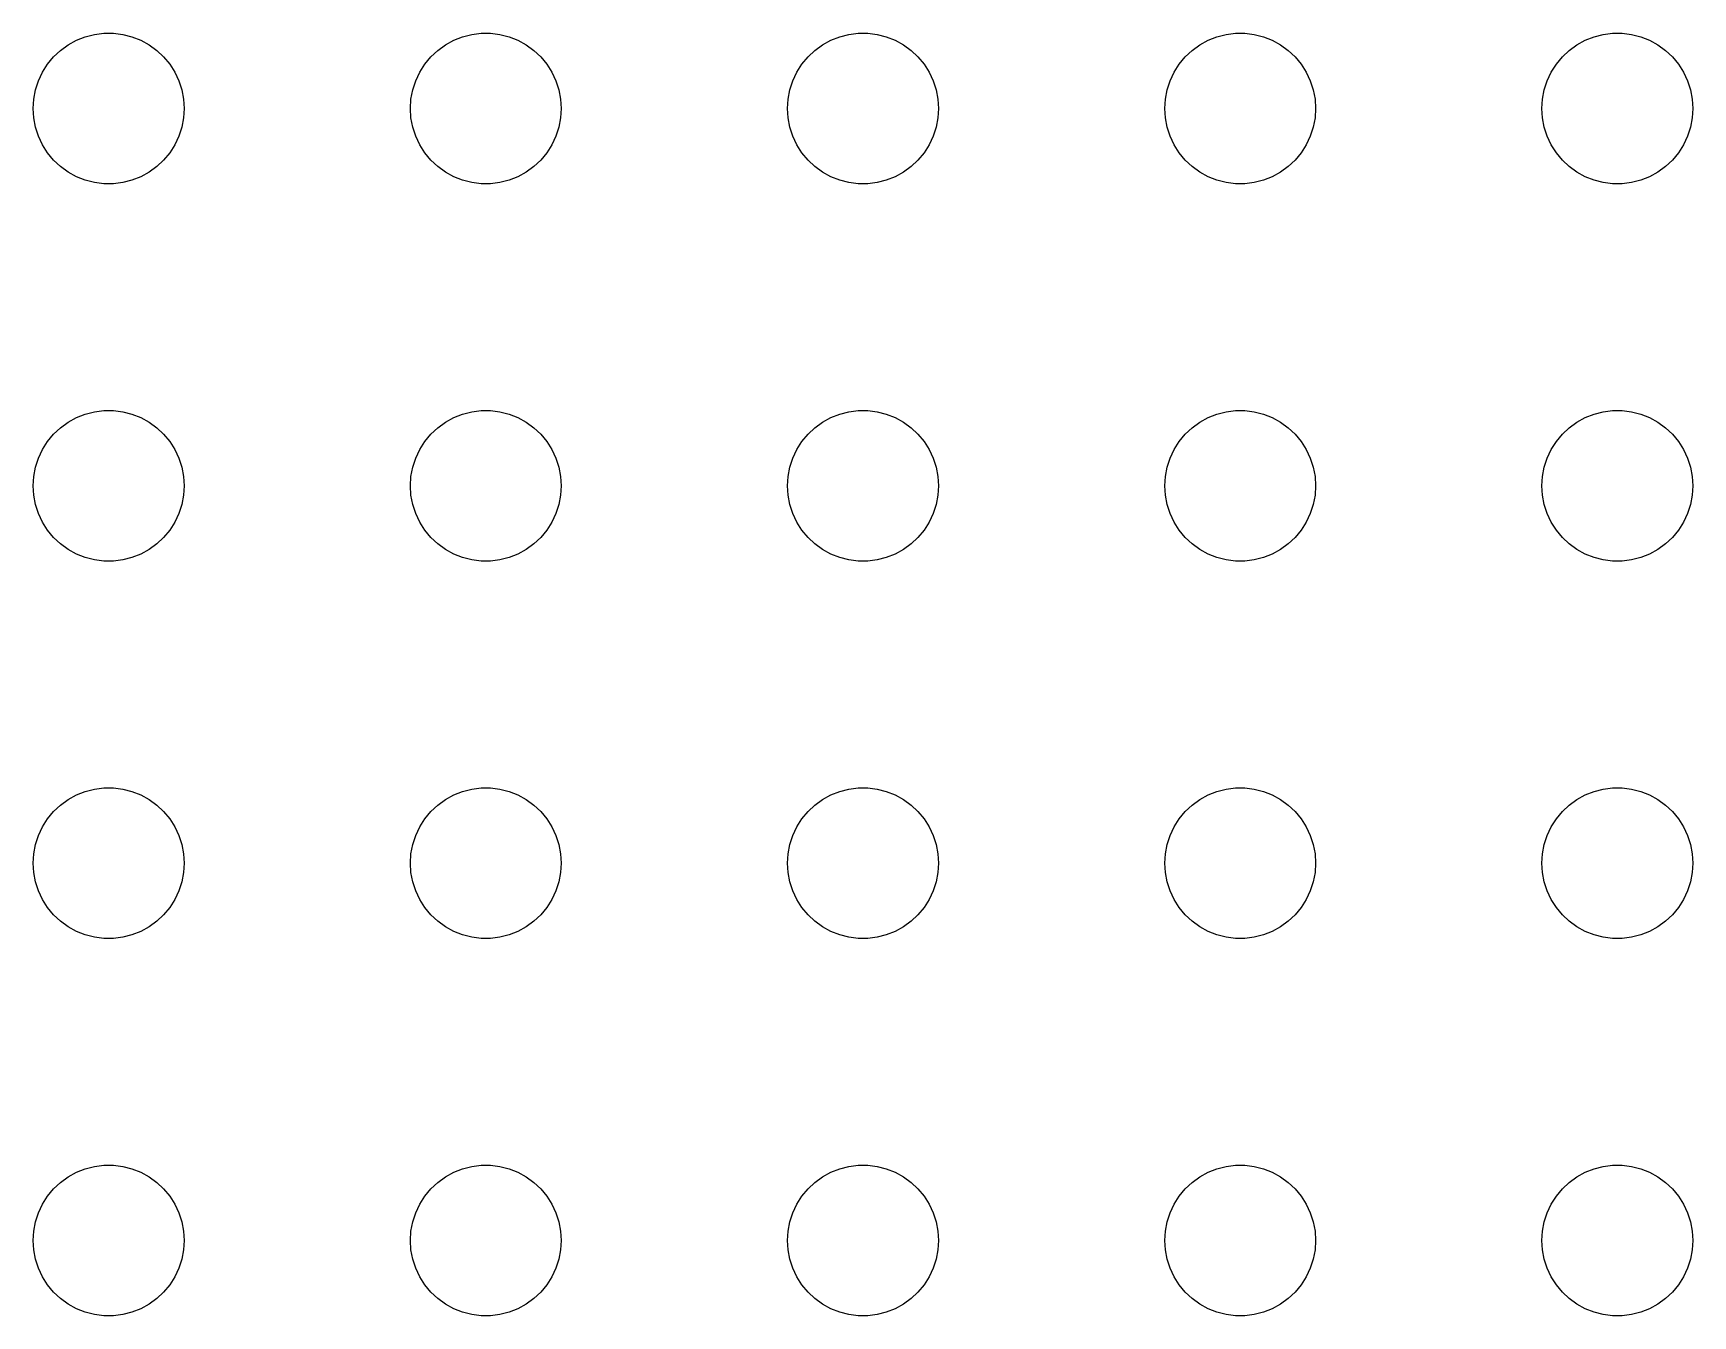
# Model space of a CAD drawing. Header units: metres. Extents: x -142 to 142, y -112 to 112.
# Drawn here: x -106.5 to -73.5, y -84 to -58.5 of the extents above; entities that cross this region are included whole.
import ezdxf

# ---------------------------------------------------------------- set-up
doc = ezdxf.new("R2010")
doc.units = ezdxf.units.M

msp = doc.modelspace()

# ---------------------------------------------------------------- linework, layer by layer
for p, q in [((-105.956, -58.8442), (-105.804, -58.7335)), ((-105.804, -58.7335), (-105.639, -58.6428)), ((-105.639, -58.6428), (-105.464, -58.5734)), ((-105.464, -58.5734), (-105.281, -58.5266)), ((-105.281, -58.5266), (-105.094, -58.503)), ((-105.094, -58.503), (-104.906, -58.503)), ((-104.906, -58.503), (-104.719, -58.5266)), ((-104.719, -58.5266), (-104.536, -58.5734)), ((-104.536, -58.5734), (-104.361, -58.6428)), ((-104.361, -58.6428), (-104.196, -58.7335)), ((-104.196, -58.7335), (-104.044, -58.8442)), ((-98.4561, -58.8442), (-98.3037, -58.7335)), ((-98.3037, -58.7335), (-98.1387, -58.6428)), ((-98.1387, -58.6428), (-97.9635, -58.5734)), ((-97.9635, -58.5734), (-97.7811, -58.5266)), ((-97.7811, -58.5266), (-97.5942, -58.503)), ((-97.5942, -58.503), (-97.4058, -58.503)), ((-97.4058, -58.503), (-97.2189, -58.5266)), ((-97.2189, -58.5266), (-97.0365, -58.5734)), ((-97.0365, -58.5734), (-96.8613, -58.6428)), ((-96.8613, -58.6428), (-96.6963, -58.7335)), ((-96.6963, -58.7335), (-96.5439, -58.8442)), ((-90.9561, -58.8442), (-90.8037, -58.7335)), ((-90.8037, -58.7335), (-90.6387, -58.6428)), ((-90.6387, -58.6428), (-90.4635, -58.5734)), ((-90.4635, -58.5734), (-90.2811, -58.5266)), ((-90.2811, -58.5266), (-90.0942, -58.503)), ((-90.0942, -58.503), (-89.9058, -58.503)), ((-89.9058, -58.503), (-89.7189, -58.5266)), ((-89.7189, -58.5266), (-89.5365, -58.5734)), ((-89.5365, -58.5734), (-89.3613, -58.6428)), ((-89.3613, -58.6428), (-89.1963, -58.7335)), ((-89.1963, -58.7335), (-89.0439, -58.8442)), ((-83.4561, -58.8442), (-83.3037, -58.7335)), ((-83.3037, -58.7335), (-83.1387, -58.6428)), ((-83.1387, -58.6428), (-82.9635, -58.5734)), ((-82.9635, -58.5734), (-82.7811, -58.5266)), ((-82.7811, -58.5266), (-82.5942, -58.503)), ((-82.5942, -58.503), (-82.4058, -58.503)), ((-82.4058, -58.503), (-82.2189, -58.5266)), ((-82.2189, -58.5266), (-82.0365, -58.5734)), ((-82.0365, -58.5734), (-81.8613, -58.6428)), ((-81.8613, -58.6428), (-81.6963, -58.7335)), ((-81.6963, -58.7335), (-81.5439, -58.8442)), ((-75.9561, -58.8442), (-75.8037, -58.7335)), ((-75.8037, -58.7335), (-75.6387, -58.6428)), ((-75.6387, -58.6428), (-75.4635, -58.5734)), ((-75.4635, -58.5734), (-75.2811, -58.5266)), ((-75.2811, -58.5266), (-75.0942, -58.503)), ((-75.0942, -58.503), (-74.9058, -58.503)), ((-74.9058, -58.503), (-74.7189, -58.5266)), ((-74.7189, -58.5266), (-74.5365, -58.5734)), ((-74.5365, -58.5734), (-74.3613, -58.6428)), ((-74.3613, -58.6428), (-74.1963, -58.7335)), ((-74.1963, -58.7335), (-74.0439, -58.8442)), ((-106.214, -59.1183), (-106.093, -58.9732)), ((-106.093, -58.9732), (-105.956, -58.8442)), ((-104.044, -58.8442), (-103.907, -58.9732)), ((-103.907, -58.9732), (-103.786, -59.1183)), ((-98.7135, -59.1183), (-98.5934, -58.9732)), ((-98.5934, -58.9732), (-98.4561, -58.8442)), ((-96.5439, -58.8442), (-96.4065, -58.9732)), ((-96.4065, -58.9732), (-96.2865, -59.1183)), ((-91.2135, -59.1183), (-91.0934, -58.9732)), ((-91.0934, -58.9732), (-90.9561, -58.8442)), ((-89.0439, -58.8442), (-88.9065, -58.9732)), ((-88.9065, -58.9732), (-88.7865, -59.1183)), ((-83.7135, -59.1183), (-83.5934, -58.9732)), ((-83.5934, -58.9732), (-83.4561, -58.8442)), ((-81.5439, -58.8442), (-81.4065, -58.9732)), ((-81.4065, -58.9732), (-81.2865, -59.1183)), ((-76.2135, -59.1183), (-76.0934, -58.9732)), ((-76.0934, -58.9732), (-75.9561, -58.8442)), ((-74.0439, -58.8442), (-73.9065, -58.9732)), ((-73.9065, -58.9732), (-73.7865, -59.1183)), ((-106.395, -59.4478), (-106.314, -59.2774)), ((-106.314, -59.2774), (-106.214, -59.1183)), ((-103.786, -59.1183), (-103.686, -59.2774)), ((-103.686, -59.2774), (-103.605, -59.4478)), ((-98.8947, -59.4478), (-98.8145, -59.2774)), ((-98.8145, -59.2774), (-98.7135, -59.1183)), ((-96.2865, -59.1183), (-96.1855, -59.2774)), ((-96.1855, -59.2774), (-96.1053, -59.4478)), ((-91.3947, -59.4478), (-91.3145, -59.2774)), ((-91.3145, -59.2774), (-91.2135, -59.1183)), ((-88.7865, -59.1183), (-88.6855, -59.2774)), ((-88.6855, -59.2774), (-88.6053, -59.4478)), ((-83.8947, -59.4478), (-83.8145, -59.2774)), ((-83.8145, -59.2774), (-83.7135, -59.1183)), ((-81.2865, -59.1183), (-81.1855, -59.2774)), ((-81.1855, -59.2774), (-81.1053, -59.4478)), ((-76.3947, -59.4478), (-76.3145, -59.2774)), ((-76.3145, -59.2774), (-76.2135, -59.1183)), ((-73.7865, -59.1183), (-73.6855, -59.2774)), ((-73.6855, -59.2774), (-73.6053, -59.4478)), ((-106.488, -59.812), (-106.453, -59.627)), ((-106.453, -59.627), (-106.395, -59.4478)), ((-103.605, -59.4478), (-103.547, -59.627)), ((-103.547, -59.627), (-103.512, -59.812)), ((-98.9882, -59.812), (-98.9529, -59.627)), ((-98.9529, -59.627), (-98.8947, -59.4478)), ((-96.1053, -59.4478), (-96.0471, -59.627)), ((-96.0471, -59.627), (-96.0118, -59.812)), ((-91.4882, -59.812), (-91.4529, -59.627)), ((-91.4529, -59.627), (-91.3947, -59.4478)), ((-88.6053, -59.4478), (-88.5471, -59.627)), ((-88.5471, -59.627), (-88.5118, -59.812)), ((-83.9882, -59.812), (-83.9529, -59.627)), ((-83.9529, -59.627), (-83.8947, -59.4478)), ((-81.1053, -59.4478), (-81.0471, -59.627)), ((-81.0471, -59.627), (-81.0118, -59.812)), ((-76.4882, -59.812), (-76.4529, -59.627)), ((-76.4529, -59.627), (-76.3947, -59.4478)), ((-73.6053, -59.4478), (-73.5471, -59.627)), ((-73.5471, -59.627), (-73.5118, -59.812)), ((-106.5, -60), (-106.488, -59.812)), ((-106.488, -60.188), (-106.5, -60)), ((-103.512, -59.812), (-103.5, -60)), ((-103.5, -60), (-103.512, -60.188)), ((-99, -60), (-98.9882, -59.812)), ((-98.9882, -60.188), (-99, -60)), ((-96.0118, -59.812), (-96, -60)), ((-96, -60), (-96.0118, -60.188)), ((-91.5, -60), (-91.4882, -59.812)), ((-91.4882, -60.188), (-91.5, -60)), ((-88.5118, -59.812), (-88.5, -60)), ((-88.5, -60), (-88.5118, -60.188)), ((-84, -60), (-83.9882, -59.812)), ((-83.9882, -60.188), (-84, -60)), ((-81.0118, -59.812), (-81, -60)), ((-81, -60), (-81.0118, -60.188)), ((-76.5, -60), (-76.4882, -59.812)), ((-76.4882, -60.188), (-76.5, -60)), ((-73.5118, -59.812), (-73.5, -60)), ((-73.5, -60), (-73.5118, -60.188)), ((-106.453, -60.373), (-106.488, -60.188)), ((-106.395, -60.5522), (-106.453, -60.373)), ((-103.547, -60.373), (-103.605, -60.5522)), ((-103.512, -60.188), (-103.547, -60.373)), ((-98.9529, -60.373), (-98.9882, -60.188)), ((-98.8947, -60.5522), (-98.9529, -60.373)), ((-96.0471, -60.373), (-96.1053, -60.5522)), ((-96.0118, -60.188), (-96.0471, -60.373)), ((-91.4529, -60.373), (-91.4882, -60.188)), ((-91.3947, -60.5522), (-91.4529, -60.373)), ((-88.5471, -60.373), (-88.6053, -60.5522)), ((-88.5118, -60.188), (-88.5471, -60.373)), ((-83.9529, -60.373), (-83.9882, -60.188)), ((-83.8947, -60.5522), (-83.9529, -60.373)), ((-81.0471, -60.373), (-81.1053, -60.5522)), ((-81.0118, -60.188), (-81.0471, -60.373)), ((-76.4529, -60.373), (-76.4882, -60.188)), ((-76.3947, -60.5522), (-76.4529, -60.373)), ((-73.5471, -60.373), (-73.6053, -60.5522)), ((-73.5118, -60.188), (-73.5471, -60.373)), ((-106.314, -60.7226), (-106.395, -60.5522)), ((-103.605, -60.5522), (-103.686, -60.7226)), ((-98.8145, -60.7226), (-98.8947, -60.5522)), ((-96.1053, -60.5522), (-96.1855, -60.7226)), ((-91.3145, -60.7226), (-91.3947, -60.5522)), ((-88.6053, -60.5522), (-88.6855, -60.7226)), ((-83.8145, -60.7226), (-83.8947, -60.5522)), ((-81.1053, -60.5522), (-81.1855, -60.7226)), ((-76.3145, -60.7226), (-76.3947, -60.5522)), ((-73.6053, -60.5522), (-73.6855, -60.7226)), ((-106.214, -60.8817), (-106.314, -60.7226)), ((-106.093, -61.0268), (-106.214, -60.8817)), ((-105.956, -61.1558), (-106.093, -61.0268)), ((-103.907, -61.0268), (-104.044, -61.1558)), ((-103.786, -60.8817), (-103.907, -61.0268)), ((-103.686, -60.7226), (-103.786, -60.8817)), ((-98.7135, -60.8817), (-98.8145, -60.7226)), ((-98.5934, -61.0268), (-98.7135, -60.8817)), ((-98.4561, -61.1558), (-98.5934, -61.0268)), ((-96.4065, -61.0268), (-96.5439, -61.1558)), ((-96.2865, -60.8817), (-96.4065, -61.0268)), ((-96.1855, -60.7226), (-96.2865, -60.8817)), ((-91.2135, -60.8817), (-91.3145, -60.7226)), ((-91.0934, -61.0268), (-91.2135, -60.8817)), ((-90.9561, -61.1558), (-91.0934, -61.0268)), ((-88.9065, -61.0268), (-89.0439, -61.1558)), ((-88.7865, -60.8817), (-88.9065, -61.0268)), ((-88.6855, -60.7226), (-88.7865, -60.8817)), ((-83.7135, -60.8817), (-83.8145, -60.7226)), ((-83.5934, -61.0268), (-83.7135, -60.8817)), ((-83.4561, -61.1558), (-83.5934, -61.0268)), ((-81.4065, -61.0268), (-81.5439, -61.1558)), ((-81.2865, -60.8817), (-81.4065, -61.0268)), ((-81.1855, -60.7226), (-81.2865, -60.8817)), ((-76.2135, -60.8817), (-76.3145, -60.7226)), ((-76.0934, -61.0268), (-76.2135, -60.8817)), ((-75.9561, -61.1558), (-76.0934, -61.0268)), ((-73.9065, -61.0268), (-74.0439, -61.1558)), ((-73.7865, -60.8817), (-73.9065, -61.0268)), ((-73.6855, -60.7226), (-73.7865, -60.8817)), ((-105.804, -61.2665), (-105.956, -61.1558)), ((-105.639, -61.3572), (-105.804, -61.2665)), ((-105.464, -61.4266), (-105.639, -61.3572)), ((-104.361, -61.3572), (-104.536, -61.4266)), ((-104.196, -61.2665), (-104.361, -61.3572)), ((-104.044, -61.1558), (-104.196, -61.2665)), ((-98.3037, -61.2665), (-98.4561, -61.1558)), ((-98.1387, -61.3572), (-98.3037, -61.2665)), ((-97.9635, -61.4266), (-98.1387, -61.3572)), ((-96.8613, -61.3572), (-97.0365, -61.4266)), ((-96.6963, -61.2665), (-96.8613, -61.3572)), ((-96.5439, -61.1558), (-96.6963, -61.2665)), ((-90.8037, -61.2665), (-90.9561, -61.1558)), ((-90.6387, -61.3572), (-90.8037, -61.2665)), ((-90.4635, -61.4266), (-90.6387, -61.3572)), ((-89.3613, -61.3572), (-89.5365, -61.4266)), ((-89.1963, -61.2665), (-89.3613, -61.3572)), ((-89.0439, -61.1558), (-89.1963, -61.2665)), ((-83.3037, -61.2665), (-83.4561, -61.1558)), ((-83.1387, -61.3572), (-83.3037, -61.2665)), ((-82.9635, -61.4266), (-83.1387, -61.3572)), ((-81.8613, -61.3572), (-82.0365, -61.4266)), ((-81.6963, -61.2665), (-81.8613, -61.3572)), ((-81.5439, -61.1558), (-81.6963, -61.2665)), ((-75.8037, -61.2665), (-75.9561, -61.1558)), ((-75.6387, -61.3572), (-75.8037, -61.2665)), ((-75.4635, -61.4266), (-75.6387, -61.3572)), ((-74.3613, -61.3572), (-74.5365, -61.4266)), ((-74.1963, -61.2665), (-74.3613, -61.3572)), ((-74.0439, -61.1558), (-74.1963, -61.2665)), ((-105.281, -61.4734), (-105.464, -61.4266)), ((-105.094, -61.497), (-105.281, -61.4734)), ((-104.906, -61.497), (-105.094, -61.497)), ((-104.719, -61.4734), (-104.906, -61.497)), ((-104.536, -61.4266), (-104.719, -61.4734)), ((-97.7811, -61.4734), (-97.9635, -61.4266)), ((-97.5942, -61.497), (-97.7811, -61.4734)), ((-97.4058, -61.497), (-97.5942, -61.497)), ((-97.2189, -61.4734), (-97.4058, -61.497)), ((-97.0365, -61.4266), (-97.2189, -61.4734)), ((-90.2811, -61.4734), (-90.4635, -61.4266)), ((-90.0942, -61.497), (-90.2811, -61.4734)), ((-89.9058, -61.497), (-90.0942, -61.497)), ((-89.7189, -61.4734), (-89.9058, -61.497)), ((-89.5365, -61.4266), (-89.7189, -61.4734)), ((-82.7811, -61.4734), (-82.9635, -61.4266)), ((-82.5942, -61.497), (-82.7811, -61.4734)), ((-82.4058, -61.497), (-82.5942, -61.497)), ((-82.2189, -61.4734), (-82.4058, -61.497)), ((-82.0365, -61.4266), (-82.2189, -61.4734)), ((-75.2811, -61.4734), (-75.4635, -61.4266)), ((-75.0942, -61.497), (-75.2811, -61.4734)), ((-74.9058, -61.497), (-75.0942, -61.497)), ((-74.7189, -61.4734), (-74.9058, -61.497)), ((-74.5365, -61.4266), (-74.7189, -61.4734)), ((-105.956, -66.3442), (-105.804, -66.2335)), ((-105.804, -66.2335), (-105.639, -66.1428)), ((-105.639, -66.1428), (-105.464, -66.0734)), ((-105.464, -66.0734), (-105.281, -66.0266)), ((-105.281, -66.0266), (-105.094, -66.003)), ((-105.094, -66.003), (-104.906, -66.003)), ((-104.906, -66.003), (-104.719, -66.0266)), ((-104.719, -66.0266), (-104.536, -66.0734)), ((-104.536, -66.0734), (-104.361, -66.1428)), ((-104.361, -66.1428), (-104.196, -66.2335)), ((-104.196, -66.2335), (-104.044, -66.3442)), ((-98.4561, -66.3442), (-98.3037, -66.2335)), ((-98.3037, -66.2335), (-98.1387, -66.1428)), ((-98.1387, -66.1428), (-97.9635, -66.0734)), ((-97.9635, -66.0734), (-97.7811, -66.0266)), ((-97.7811, -66.0266), (-97.5942, -66.003)), ((-97.5942, -66.003), (-97.4058, -66.003)), ((-97.4058, -66.003), (-97.2189, -66.0266)), ((-97.2189, -66.0266), (-97.0365, -66.0734)), ((-97.0365, -66.0734), (-96.8613, -66.1428)), ((-96.8613, -66.1428), (-96.6963, -66.2335)), ((-96.6963, -66.2335), (-96.5439, -66.3442)), ((-90.9561, -66.3442), (-90.8037, -66.2335)), ((-90.8037, -66.2335), (-90.6387, -66.1428)), ((-90.6387, -66.1428), (-90.4635, -66.0734)), ((-90.4635, -66.0734), (-90.2811, -66.0266)), ((-90.2811, -66.0266), (-90.0942, -66.003)), ((-90.0942, -66.003), (-89.9058, -66.003)), ((-89.9058, -66.003), (-89.7189, -66.0266)), ((-89.7189, -66.0266), (-89.5365, -66.0734)), ((-89.5365, -66.0734), (-89.3613, -66.1428)), ((-89.3613, -66.1428), (-89.1963, -66.2335)), ((-89.1963, -66.2335), (-89.0439, -66.3442)), ((-83.4561, -66.3442), (-83.3037, -66.2335)), ((-83.3037, -66.2335), (-83.1387, -66.1428)), ((-83.1387, -66.1428), (-82.9635, -66.0734)), ((-82.9635, -66.0734), (-82.7811, -66.0266)), ((-82.7811, -66.0266), (-82.5942, -66.003)), ((-82.5942, -66.003), (-82.4058, -66.003)), ((-82.4058, -66.003), (-82.2189, -66.0266)), ((-82.2189, -66.0266), (-82.0365, -66.0734)), ((-82.0365, -66.0734), (-81.8613, -66.1428)), ((-81.8613, -66.1428), (-81.6963, -66.2335)), ((-81.6963, -66.2335), (-81.5439, -66.3442)), ((-75.9561, -66.3442), (-75.8037, -66.2335)), ((-75.8037, -66.2335), (-75.6387, -66.1428)), ((-75.6387, -66.1428), (-75.4635, -66.0734)), ((-75.4635, -66.0734), (-75.2811, -66.0266)), ((-75.2811, -66.0266), (-75.0942, -66.003)), ((-75.0942, -66.003), (-74.9058, -66.003)), ((-74.9058, -66.003), (-74.7189, -66.0266)), ((-74.7189, -66.0266), (-74.5365, -66.0734)), ((-74.5365, -66.0734), (-74.3613, -66.1428)), ((-74.3613, -66.1428), (-74.1963, -66.2335)), ((-74.1963, -66.2335), (-74.0439, -66.3442)), ((-106.314, -66.7774), (-106.214, -66.6183)), ((-106.214, -66.6183), (-106.093, -66.4732)), ((-106.093, -66.4732), (-105.956, -66.3442)), ((-104.044, -66.3442), (-103.907, -66.4732)), ((-103.907, -66.4732), (-103.786, -66.6183)), ((-103.786, -66.6183), (-103.686, -66.7774)), ((-98.8145, -66.7774), (-98.7135, -66.6183)), ((-98.7135, -66.6183), (-98.5934, -66.4732)), ((-98.5934, -66.4732), (-98.4561, -66.3442)), ((-96.5439, -66.3442), (-96.4065, -66.4732)), ((-96.4065, -66.4732), (-96.2865, -66.6183)), ((-96.2865, -66.6183), (-96.1855, -66.7774)), ((-91.3145, -66.7774), (-91.2135, -66.6183)), ((-91.2135, -66.6183), (-91.0934, -66.4732)), ((-91.0934, -66.4732), (-90.9561, -66.3442)), ((-89.0439, -66.3442), (-88.9065, -66.4732)), ((-88.9065, -66.4732), (-88.7865, -66.6183)), ((-88.7865, -66.6183), (-88.6855, -66.7774)), ((-83.8145, -66.7774), (-83.7135, -66.6183)), ((-83.7135, -66.6183), (-83.5934, -66.4732)), ((-83.5934, -66.4732), (-83.4561, -66.3442)), ((-81.5439, -66.3442), (-81.4065, -66.4732)), ((-81.4065, -66.4732), (-81.2865, -66.6183)), ((-81.2865, -66.6183), (-81.1855, -66.7774)), ((-76.3145, -66.7774), (-76.2135, -66.6183)), ((-76.2135, -66.6183), (-76.0934, -66.4732)), ((-76.0934, -66.4732), (-75.9561, -66.3442)), ((-74.0439, -66.3442), (-73.9065, -66.4732)), ((-73.9065, -66.4732), (-73.7865, -66.6183)), ((-73.7865, -66.6183), (-73.6855, -66.7774)), ((-106.453, -67.127), (-106.395, -66.9478)), ((-106.395, -66.9478), (-106.314, -66.7774)), ((-103.686, -66.7774), (-103.605, -66.9478)), ((-103.605, -66.9478), (-103.547, -67.127)), ((-98.9529, -67.127), (-98.8947, -66.9478)), ((-98.8947, -66.9478), (-98.8145, -66.7774)), ((-96.1855, -66.7774), (-96.1053, -66.9478)), ((-96.1053, -66.9478), (-96.0471, -67.127)), ((-91.4529, -67.127), (-91.3947, -66.9478)), ((-91.3947, -66.9478), (-91.3145, -66.7774)), ((-88.6855, -66.7774), (-88.6053, -66.9478)), ((-88.6053, -66.9478), (-88.5471, -67.127)), ((-83.9529, -67.127), (-83.8947, -66.9478)), ((-83.8947, -66.9478), (-83.8145, -66.7774)), ((-81.1855, -66.7774), (-81.1053, -66.9478)), ((-81.1053, -66.9478), (-81.0471, -67.127)), ((-76.4529, -67.127), (-76.3947, -66.9478)), ((-76.3947, -66.9478), (-76.3145, -66.7774)), ((-73.6855, -66.7774), (-73.6053, -66.9478)), ((-73.6053, -66.9478), (-73.5471, -67.127)), ((-106.5, -67.5), (-106.488, -67.312)), ((-106.488, -67.312), (-106.453, -67.127)), ((-103.547, -67.127), (-103.512, -67.312)), ((-103.512, -67.312), (-103.5, -67.5)), ((-99, -67.5), (-98.9882, -67.312)), ((-98.9882, -67.312), (-98.9529, -67.127)), ((-96.0471, -67.127), (-96.0118, -67.312)), ((-96.0118, -67.312), (-96, -67.5)), ((-91.5, -67.5), (-91.4882, -67.312)), ((-91.4882, -67.312), (-91.4529, -67.127)), ((-88.5471, -67.127), (-88.5118, -67.312)), ((-88.5118, -67.312), (-88.5, -67.5)), ((-84, -67.5), (-83.9882, -67.312)), ((-83.9882, -67.312), (-83.9529, -67.127)), ((-81.0471, -67.127), (-81.0118, -67.312)), ((-81.0118, -67.312), (-81, -67.5)), ((-76.5, -67.5), (-76.4882, -67.312)), ((-76.4882, -67.312), (-76.4529, -67.127)), ((-73.5471, -67.127), (-73.5118, -67.312)), ((-73.5118, -67.312), (-73.5, -67.5)), ((-106.488, -67.688), (-106.5, -67.5)), ((-103.5, -67.5), (-103.512, -67.688)), ((-98.9882, -67.688), (-99, -67.5)), ((-96, -67.5), (-96.0118, -67.688)), ((-91.4882, -67.688), (-91.5, -67.5)), ((-88.5, -67.5), (-88.5118, -67.688)), ((-83.9882, -67.688), (-84, -67.5)), ((-81, -67.5), (-81.0118, -67.688)), ((-76.4882, -67.688), (-76.5, -67.5)), ((-73.5, -67.5), (-73.5118, -67.688)), ((-106.453, -67.873), (-106.488, -67.688)), ((-106.395, -68.0522), (-106.453, -67.873)), ((-103.547, -67.873), (-103.605, -68.0522)), ((-103.512, -67.688), (-103.547, -67.873)), ((-98.9529, -67.873), (-98.9882, -67.688)), ((-98.8947, -68.0522), (-98.9529, -67.873)), ((-96.0471, -67.873), (-96.1053, -68.0522)), ((-96.0118, -67.688), (-96.0471, -67.873)), ((-91.4529, -67.873), (-91.4882, -67.688)), ((-91.3947, -68.0522), (-91.4529, -67.873)), ((-88.5471, -67.873), (-88.6053, -68.0522)), ((-88.5118, -67.688), (-88.5471, -67.873)), ((-83.9529, -67.873), (-83.9882, -67.688)), ((-83.8947, -68.0522), (-83.9529, -67.873)), ((-81.0471, -67.873), (-81.1053, -68.0522)), ((-81.0118, -67.688), (-81.0471, -67.873)), ((-76.4529, -67.873), (-76.4882, -67.688)), ((-76.3947, -68.0522), (-76.4529, -67.873)), ((-73.5471, -67.873), (-73.6053, -68.0522)), ((-73.5118, -67.688), (-73.5471, -67.873)), ((-106.314, -68.2226), (-106.395, -68.0522)), ((-106.214, -68.3817), (-106.314, -68.2226)), ((-103.686, -68.2226), (-103.786, -68.3817)), ((-103.605, -68.0522), (-103.686, -68.2226)), ((-98.8145, -68.2226), (-98.8947, -68.0522)), ((-98.7135, -68.3817), (-98.8145, -68.2226)), ((-96.1855, -68.2226), (-96.2865, -68.3817)), ((-96.1053, -68.0522), (-96.1855, -68.2226)), ((-91.3145, -68.2226), (-91.3947, -68.0522)), ((-91.2135, -68.3817), (-91.3145, -68.2226)), ((-88.6855, -68.2226), (-88.7865, -68.3817)), ((-88.6053, -68.0522), (-88.6855, -68.2226)), ((-83.8145, -68.2226), (-83.8947, -68.0522)), ((-83.7135, -68.3817), (-83.8145, -68.2226)), ((-81.1855, -68.2226), (-81.2865, -68.3817)), ((-81.1053, -68.0522), (-81.1855, -68.2226)), ((-76.3145, -68.2226), (-76.3947, -68.0522)), ((-76.2135, -68.3817), (-76.3145, -68.2226)), ((-73.6855, -68.2226), (-73.7865, -68.3817)), ((-73.6053, -68.0522), (-73.6855, -68.2226)), ((-106.093, -68.5268), (-106.214, -68.3817)), ((-105.956, -68.6558), (-106.093, -68.5268)), ((-103.907, -68.5268), (-104.044, -68.6558)), ((-103.786, -68.3817), (-103.907, -68.5268)), ((-98.5934, -68.5268), (-98.7135, -68.3817)), ((-98.4561, -68.6558), (-98.5934, -68.5268)), ((-96.4065, -68.5268), (-96.5439, -68.6558)), ((-96.2865, -68.3817), (-96.4065, -68.5268)), ((-91.0934, -68.5268), (-91.2135, -68.3817)), ((-90.9561, -68.6558), (-91.0934, -68.5268)), ((-88.9065, -68.5268), (-89.0439, -68.6558)), ((-88.7865, -68.3817), (-88.9065, -68.5268)), ((-83.5934, -68.5268), (-83.7135, -68.3817)), ((-83.4561, -68.6558), (-83.5934, -68.5268)), ((-81.4065, -68.5268), (-81.5439, -68.6558)), ((-81.2865, -68.3817), (-81.4065, -68.5268)), ((-76.0934, -68.5268), (-76.2135, -68.3817)), ((-75.9561, -68.6558), (-76.0934, -68.5268)), ((-73.9065, -68.5268), (-74.0439, -68.6558)), ((-73.7865, -68.3817), (-73.9065, -68.5268)), ((-105.804, -68.7665), (-105.956, -68.6558)), ((-105.639, -68.8572), (-105.804, -68.7665)), ((-105.464, -68.9266), (-105.639, -68.8572)), ((-105.281, -68.9734), (-105.464, -68.9266)), ((-104.536, -68.9266), (-104.719, -68.9734)), ((-104.361, -68.8572), (-104.536, -68.9266)), ((-104.196, -68.7665), (-104.361, -68.8572)), ((-104.044, -68.6558), (-104.196, -68.7665)), ((-98.3037, -68.7665), (-98.4561, -68.6558)), ((-98.1387, -68.8572), (-98.3037, -68.7665)), ((-97.9635, -68.9266), (-98.1387, -68.8572)), ((-97.7811, -68.9734), (-97.9635, -68.9266)), ((-97.0365, -68.9266), (-97.2189, -68.9734)), ((-96.8613, -68.8572), (-97.0365, -68.9266)), ((-96.6963, -68.7665), (-96.8613, -68.8572)), ((-96.5439, -68.6558), (-96.6963, -68.7665)), ((-90.8037, -68.7665), (-90.9561, -68.6558)), ((-90.6387, -68.8572), (-90.8037, -68.7665)), ((-90.4635, -68.9266), (-90.6387, -68.8572)), ((-90.2811, -68.9734), (-90.4635, -68.9266)), ((-89.5365, -68.9266), (-89.7189, -68.9734)), ((-89.3613, -68.8572), (-89.5365, -68.9266)), ((-89.1963, -68.7665), (-89.3613, -68.8572)), ((-89.0439, -68.6558), (-89.1963, -68.7665)), ((-83.3037, -68.7665), (-83.4561, -68.6558)), ((-83.1387, -68.8572), (-83.3037, -68.7665)), ((-82.9635, -68.9266), (-83.1387, -68.8572)), ((-82.7811, -68.9734), (-82.9635, -68.9266)), ((-82.0365, -68.9266), (-82.2189, -68.9734)), ((-81.8613, -68.8572), (-82.0365, -68.9266)), ((-81.6963, -68.7665), (-81.8613, -68.8572)), ((-81.5439, -68.6558), (-81.6963, -68.7665)), ((-75.8037, -68.7665), (-75.9561, -68.6558)), ((-75.6387, -68.8572), (-75.8037, -68.7665)), ((-75.4635, -68.9266), (-75.6387, -68.8572)), ((-75.2811, -68.9734), (-75.4635, -68.9266)), ((-74.5365, -68.9266), (-74.7189, -68.9734)), ((-74.3613, -68.8572), (-74.5365, -68.9266)), ((-74.1963, -68.7665), (-74.3613, -68.8572)), ((-74.0439, -68.6558), (-74.1963, -68.7665)), ((-105.094, -68.997), (-105.281, -68.9734)), ((-104.906, -68.997), (-105.094, -68.997)), ((-104.719, -68.9734), (-104.906, -68.997)), ((-97.5942, -68.997), (-97.7811, -68.9734)), ((-97.4058, -68.997), (-97.5942, -68.997)), ((-97.2189, -68.9734), (-97.4058, -68.997)), ((-90.0942, -68.997), (-90.2811, -68.9734)), ((-89.9058, -68.997), (-90.0942, -68.997)), ((-89.7189, -68.9734), (-89.9058, -68.997)), ((-82.5942, -68.997), (-82.7811, -68.9734)), ((-82.4058, -68.997), (-82.5942, -68.997)), ((-82.2189, -68.9734), (-82.4058, -68.997)), ((-75.0942, -68.997), (-75.2811, -68.9734)), ((-74.9058, -68.997), (-75.0942, -68.997)), ((-74.7189, -68.9734), (-74.9058, -68.997)), ((-105.639, -73.6428), (-105.464, -73.5734)), ((-105.464, -73.5734), (-105.281, -73.5266)), ((-105.281, -73.5266), (-105.094, -73.503)), ((-105.094, -73.503), (-104.906, -73.503)), ((-104.906, -73.503), (-104.719, -73.5266)), ((-104.719, -73.5266), (-104.536, -73.5734)), ((-104.536, -73.5734), (-104.361, -73.6428)), ((-98.1387, -73.6428), (-97.9635, -73.5734)), ((-97.9635, -73.5734), (-97.7811, -73.5266)), ((-97.7811, -73.5266), (-97.5942, -73.503)), ((-97.5942, -73.503), (-97.4058, -73.503)), ((-97.4058, -73.503), (-97.2189, -73.5266)), ((-97.2189, -73.5266), (-97.0365, -73.5734)), ((-97.0365, -73.5734), (-96.8613, -73.6428)), ((-90.6387, -73.6428), (-90.4635, -73.5734)), ((-90.4635, -73.5734), (-90.2811, -73.5266)), ((-90.2811, -73.5266), (-90.0942, -73.503)), ((-90.0942, -73.503), (-89.9058, -73.503)), ((-89.9058, -73.503), (-89.7189, -73.5266)), ((-89.7189, -73.5266), (-89.5365, -73.5734)), ((-89.5365, -73.5734), (-89.3613, -73.6428)), ((-83.1387, -73.6428), (-82.9635, -73.5734)), ((-82.9635, -73.5734), (-82.7811, -73.5266)), ((-82.7811, -73.5266), (-82.5942, -73.503)), ((-82.5942, -73.503), (-82.4058, -73.503)), ((-82.4058, -73.503), (-82.2189, -73.5266)), ((-82.2189, -73.5266), (-82.0365, -73.5734)), ((-82.0365, -73.5734), (-81.8613, -73.6428)), ((-75.6387, -73.6428), (-75.4635, -73.5734)), ((-75.4635, -73.5734), (-75.2811, -73.5266)), ((-75.2811, -73.5266), (-75.0942, -73.503)), ((-75.0942, -73.503), (-74.9058, -73.503)), ((-74.9058, -73.503), (-74.7189, -73.5266)), ((-74.7189, -73.5266), (-74.5365, -73.5734)), ((-74.5365, -73.5734), (-74.3613, -73.6428)), ((-106.093, -73.9732), (-105.956, -73.8442)), ((-105.956, -73.8442), (-105.804, -73.7335)), ((-105.804, -73.7335), (-105.639, -73.6428)), ((-104.361, -73.6428), (-104.196, -73.7335)), ((-104.196, -73.7335), (-104.044, -73.8442)), ((-104.044, -73.8442), (-103.907, -73.9732)), ((-98.5934, -73.9732), (-98.4561, -73.8442)), ((-98.4561, -73.8442), (-98.3037, -73.7335)), ((-98.3037, -73.7335), (-98.1387, -73.6428)), ((-96.8613, -73.6428), (-96.6963, -73.7335)), ((-96.6963, -73.7335), (-96.5439, -73.8442)), ((-96.5439, -73.8442), (-96.4065, -73.9732)), ((-91.0934, -73.9732), (-90.9561, -73.8442)), ((-90.9561, -73.8442), (-90.8037, -73.7335)), ((-90.8037, -73.7335), (-90.6387, -73.6428)), ((-89.3613, -73.6428), (-89.1963, -73.7335)), ((-89.1963, -73.7335), (-89.0439, -73.8442)), ((-89.0439, -73.8442), (-88.9065, -73.9732)), ((-83.5934, -73.9732), (-83.4561, -73.8442)), ((-83.4561, -73.8442), (-83.3037, -73.7335)), ((-83.3037, -73.7335), (-83.1387, -73.6428)), ((-81.8613, -73.6428), (-81.6963, -73.7335)), ((-81.6963, -73.7335), (-81.5439, -73.8442)), ((-81.5439, -73.8442), (-81.4065, -73.9732)), ((-76.0934, -73.9732), (-75.9561, -73.8442)), ((-75.9561, -73.8442), (-75.8037, -73.7335)), ((-75.8037, -73.7335), (-75.6387, -73.6428)), ((-74.3613, -73.6428), (-74.1963, -73.7335)), ((-74.1963, -73.7335), (-74.0439, -73.8442)), ((-74.0439, -73.8442), (-73.9065, -73.9732)), ((-106.314, -74.2774), (-106.214, -74.1183)), ((-106.214, -74.1183), (-106.093, -73.9732)), ((-103.907, -73.9732), (-103.786, -74.1183)), ((-103.786, -74.1183), (-103.686, -74.2774)), ((-98.8145, -74.2774), (-98.7135, -74.1183)), ((-98.7135, -74.1183), (-98.5934, -73.9732)), ((-96.4065, -73.9732), (-96.2865, -74.1183)), ((-96.2865, -74.1183), (-96.1855, -74.2774)), ((-91.3145, -74.2774), (-91.2135, -74.1183)), ((-91.2135, -74.1183), (-91.0934, -73.9732)), ((-88.9065, -73.9732), (-88.7865, -74.1183)), ((-88.7865, -74.1183), (-88.6855, -74.2774)), ((-83.8145, -74.2774), (-83.7135, -74.1183)), ((-83.7135, -74.1183), (-83.5934, -73.9732)), ((-81.4065, -73.9732), (-81.2865, -74.1183)), ((-81.2865, -74.1183), (-81.1855, -74.2774)), ((-76.3145, -74.2774), (-76.2135, -74.1183)), ((-76.2135, -74.1183), (-76.0934, -73.9732)), ((-73.9065, -73.9732), (-73.7865, -74.1183)), ((-73.7865, -74.1183), (-73.6855, -74.2774)), ((-106.453, -74.627), (-106.395, -74.4478)), ((-106.395, -74.4478), (-106.314, -74.2774)), ((-103.686, -74.2774), (-103.605, -74.4478)), ((-103.605, -74.4478), (-103.547, -74.627)), ((-98.9529, -74.627), (-98.8947, -74.4478)), ((-98.8947, -74.4478), (-98.8145, -74.2774)), ((-96.1855, -74.2774), (-96.1053, -74.4478)), ((-96.1053, -74.4478), (-96.0471, -74.627)), ((-91.4529, -74.627), (-91.3947, -74.4478)), ((-91.3947, -74.4478), (-91.3145, -74.2774)), ((-88.6855, -74.2774), (-88.6053, -74.4478)), ((-88.6053, -74.4478), (-88.5471, -74.627)), ((-83.9529, -74.627), (-83.8947, -74.4478)), ((-83.8947, -74.4478), (-83.8145, -74.2774)), ((-81.1855, -74.2774), (-81.1053, -74.4478)), ((-81.1053, -74.4478), (-81.0471, -74.627)), ((-76.4529, -74.627), (-76.3947, -74.4478)), ((-76.3947, -74.4478), (-76.3145, -74.2774)), ((-73.6855, -74.2774), (-73.6053, -74.4478)), ((-73.6053, -74.4478), (-73.5471, -74.627)), ((-106.5, -75), (-106.488, -74.812)), ((-106.488, -74.812), (-106.453, -74.627)), ((-103.547, -74.627), (-103.512, -74.812)), ((-103.512, -74.812), (-103.5, -75)), ((-99, -75), (-98.9882, -74.812)), ((-98.9882, -74.812), (-98.9529, -74.627)), ((-96.0471, -74.627), (-96.0118, -74.812)), ((-96.0118, -74.812), (-96, -75)), ((-91.5, -75), (-91.4882, -74.812)), ((-91.4882, -74.812), (-91.4529, -74.627)), ((-88.5471, -74.627), (-88.5118, -74.812)), ((-88.5118, -74.812), (-88.5, -75)), ((-84, -75), (-83.9882, -74.812)), ((-83.9882, -74.812), (-83.9529, -74.627)), ((-81.0471, -74.627), (-81.0118, -74.812)), ((-81.0118, -74.812), (-81, -75)), ((-76.5, -75), (-76.4882, -74.812)), ((-76.4882, -74.812), (-76.4529, -74.627)), ((-73.5471, -74.627), (-73.5118, -74.812)), ((-73.5118, -74.812), (-73.5, -75)), ((-106.488, -75.188), (-106.5, -75)), ((-106.453, -75.373), (-106.488, -75.188)), ((-103.512, -75.188), (-103.547, -75.373)), ((-103.5, -75), (-103.512, -75.188)), ((-98.9882, -75.188), (-99, -75)), ((-98.9529, -75.373), (-98.9882, -75.188)), ((-96.0118, -75.188), (-96.0471, -75.373)), ((-96, -75), (-96.0118, -75.188)), ((-91.4882, -75.188), (-91.5, -75)), ((-91.4529, -75.373), (-91.4882, -75.188)), ((-88.5118, -75.188), (-88.5471, -75.373)), ((-88.5, -75), (-88.5118, -75.188)), ((-83.9882, -75.188), (-84, -75)), ((-83.9529, -75.373), (-83.9882, -75.188)), ((-81.0118, -75.188), (-81.0471, -75.373)), ((-81, -75), (-81.0118, -75.188)), ((-76.4882, -75.188), (-76.5, -75)), ((-76.4529, -75.373), (-76.4882, -75.188)), ((-73.5118, -75.188), (-73.5471, -75.373)), ((-73.5, -75), (-73.5118, -75.188)), ((-106.395, -75.5522), (-106.453, -75.373)), ((-106.314, -75.7226), (-106.395, -75.5522)), ((-103.605, -75.5522), (-103.686, -75.7226)), ((-103.547, -75.373), (-103.605, -75.5522)), ((-98.8947, -75.5522), (-98.9529, -75.373)), ((-98.8145, -75.7226), (-98.8947, -75.5522)), ((-96.1053, -75.5522), (-96.1855, -75.7226)), ((-96.0471, -75.373), (-96.1053, -75.5522)), ((-91.3947, -75.5522), (-91.4529, -75.373)), ((-91.3145, -75.7226), (-91.3947, -75.5522)), ((-88.6053, -75.5522), (-88.6855, -75.7226)), ((-88.5471, -75.373), (-88.6053, -75.5522)), ((-83.8947, -75.5522), (-83.9529, -75.373)), ((-83.8145, -75.7226), (-83.8947, -75.5522)), ((-81.1053, -75.5522), (-81.1855, -75.7226)), ((-81.0471, -75.373), (-81.1053, -75.5522)), ((-76.3947, -75.5522), (-76.4529, -75.373)), ((-76.3145, -75.7226), (-76.3947, -75.5522)), ((-73.6053, -75.5522), (-73.6855, -75.7226)), ((-73.5471, -75.373), (-73.6053, -75.5522)), ((-106.214, -75.8817), (-106.314, -75.7226)), ((-106.093, -76.0268), (-106.214, -75.8817)), ((-103.786, -75.8817), (-103.907, -76.0268)), ((-103.686, -75.7226), (-103.786, -75.8817)), ((-98.7135, -75.8817), (-98.8145, -75.7226)), ((-98.5934, -76.0268), (-98.7135, -75.8817)), ((-96.2865, -75.8817), (-96.4065, -76.0268)), ((-96.1855, -75.7226), (-96.2865, -75.8817)), ((-91.2135, -75.8817), (-91.3145, -75.7226)), ((-91.0934, -76.0268), (-91.2135, -75.8817)), ((-88.7865, -75.8817), (-88.9065, -76.0268)), ((-88.6855, -75.7226), (-88.7865, -75.8817)), ((-83.7135, -75.8817), (-83.8145, -75.7226)), ((-83.5934, -76.0268), (-83.7135, -75.8817)), ((-81.2865, -75.8817), (-81.4065, -76.0268)), ((-81.1855, -75.7226), (-81.2865, -75.8817)), ((-76.2135, -75.8817), (-76.3145, -75.7226)), ((-76.0934, -76.0268), (-76.2135, -75.8817)), ((-73.7865, -75.8817), (-73.9065, -76.0268)), ((-73.6855, -75.7226), (-73.7865, -75.8817)), ((-105.956, -76.1558), (-106.093, -76.0268)), ((-105.804, -76.2665), (-105.956, -76.1558)), ((-104.044, -76.1558), (-104.196, -76.2665)), ((-103.907, -76.0268), (-104.044, -76.1558)), ((-98.4561, -76.1558), (-98.5934, -76.0268)), ((-98.3037, -76.2665), (-98.4561, -76.1558)), ((-96.5439, -76.1558), (-96.6963, -76.2665)), ((-96.4065, -76.0268), (-96.5439, -76.1558)), ((-90.9561, -76.1558), (-91.0934, -76.0268)), ((-90.8037, -76.2665), (-90.9561, -76.1558)), ((-89.0439, -76.1558), (-89.1963, -76.2665)), ((-88.9065, -76.0268), (-89.0439, -76.1558)), ((-83.4561, -76.1558), (-83.5934, -76.0268)), ((-83.3037, -76.2665), (-83.4561, -76.1558)), ((-81.5439, -76.1558), (-81.6963, -76.2665)), ((-81.4065, -76.0268), (-81.5439, -76.1558)), ((-75.9561, -76.1558), (-76.0934, -76.0268)), ((-75.8037, -76.2665), (-75.9561, -76.1558)), ((-74.0439, -76.1558), (-74.1963, -76.2665)), ((-73.9065, -76.0268), (-74.0439, -76.1558)), ((-105.639, -76.3572), (-105.804, -76.2665)), ((-105.464, -76.4266), (-105.639, -76.3572)), ((-105.281, -76.4734), (-105.464, -76.4266)), ((-105.094, -76.497), (-105.281, -76.4734)), ((-104.906, -76.497), (-105.094, -76.497)), ((-104.719, -76.4734), (-104.906, -76.497)), ((-104.536, -76.4266), (-104.719, -76.4734)), ((-104.361, -76.3572), (-104.536, -76.4266)), ((-104.196, -76.2665), (-104.361, -76.3572)), ((-98.1387, -76.3572), (-98.3037, -76.2665)), ((-97.9635, -76.4266), (-98.1387, -76.3572)), ((-97.7811, -76.4734), (-97.9635, -76.4266)), ((-97.5942, -76.497), (-97.7811, -76.4734)), ((-97.4058, -76.497), (-97.5942, -76.497)), ((-97.2189, -76.4734), (-97.4058, -76.497)), ((-97.0365, -76.4266), (-97.2189, -76.4734)), ((-96.8613, -76.3572), (-97.0365, -76.4266)), ((-96.6963, -76.2665), (-96.8613, -76.3572)), ((-90.6387, -76.3572), (-90.8037, -76.2665)), ((-90.4635, -76.4266), (-90.6387, -76.3572)), ((-90.2811, -76.4734), (-90.4635, -76.4266)), ((-90.0942, -76.497), (-90.2811, -76.4734)), ((-89.9058, -76.497), (-90.0942, -76.497)), ((-89.7189, -76.4734), (-89.9058, -76.497)), ((-89.5365, -76.4266), (-89.7189, -76.4734)), ((-89.3613, -76.3572), (-89.5365, -76.4266)), ((-89.1963, -76.2665), (-89.3613, -76.3572)), ((-83.1387, -76.3572), (-83.3037, -76.2665)), ((-82.9635, -76.4266), (-83.1387, -76.3572)), ((-82.7811, -76.4734), (-82.9635, -76.4266)), ((-82.5942, -76.497), (-82.7811, -76.4734)), ((-82.4058, -76.497), (-82.5942, -76.497)), ((-82.2189, -76.4734), (-82.4058, -76.497)), ((-82.0365, -76.4266), (-82.2189, -76.4734)), ((-81.8613, -76.3572), (-82.0365, -76.4266)), ((-81.6963, -76.2665), (-81.8613, -76.3572)), ((-75.6387, -76.3572), (-75.8037, -76.2665)), ((-75.4635, -76.4266), (-75.6387, -76.3572)), ((-75.2811, -76.4734), (-75.4635, -76.4266)), ((-75.0942, -76.497), (-75.2811, -76.4734)), ((-74.9058, -76.497), (-75.0942, -76.497)), ((-74.7189, -76.4734), (-74.9058, -76.497)), ((-74.5365, -76.4266), (-74.7189, -76.4734)), ((-74.3613, -76.3572), (-74.5365, -76.4266)), ((-74.1963, -76.2665), (-74.3613, -76.3572)), ((-105.804, -81.2335), (-105.639, -81.1428)), ((-105.639, -81.1428), (-105.464, -81.0734)), ((-105.464, -81.0734), (-105.281, -81.0266)), ((-105.281, -81.0266), (-105.094, -81.003)), ((-105.094, -81.003), (-104.906, -81.003)), ((-104.906, -81.003), (-104.719, -81.0266)), ((-104.719, -81.0266), (-104.536, -81.0734)), ((-104.536, -81.0734), (-104.361, -81.1428)), ((-104.361, -81.1428), (-104.196, -81.2335)), ((-98.3037, -81.2335), (-98.1387, -81.1428)), ((-98.1387, -81.1428), (-97.9635, -81.0734)), ((-97.9635, -81.0734), (-97.7811, -81.0266)), ((-97.7811, -81.0266), (-97.5942, -81.003)), ((-97.5942, -81.003), (-97.4058, -81.003)), ((-97.4058, -81.003), (-97.2189, -81.0266)), ((-97.2189, -81.0266), (-97.0365, -81.0734)), ((-97.0365, -81.0734), (-96.8613, -81.1428)), ((-96.8613, -81.1428), (-96.6963, -81.2335)), ((-90.8037, -81.2335), (-90.6387, -81.1428)), ((-90.6387, -81.1428), (-90.4635, -81.0734)), ((-90.4635, -81.0734), (-90.2811, -81.0266)), ((-90.2811, -81.0266), (-90.0942, -81.003)), ((-90.0942, -81.003), (-89.9058, -81.003)), ((-89.9058, -81.003), (-89.7189, -81.0266)), ((-89.7189, -81.0266), (-89.5365, -81.0734)), ((-89.5365, -81.0734), (-89.3613, -81.1428)), ((-89.3613, -81.1428), (-89.1963, -81.2335)), ((-83.3037, -81.2335), (-83.1387, -81.1428)), ((-83.1387, -81.1428), (-82.9635, -81.0734)), ((-82.9635, -81.0734), (-82.7811, -81.0266)), ((-82.7811, -81.0266), (-82.5942, -81.003)), ((-82.5942, -81.003), (-82.4058, -81.003)), ((-82.4058, -81.003), (-82.2189, -81.0266)), ((-82.2189, -81.0266), (-82.0365, -81.0734)), ((-82.0365, -81.0734), (-81.8613, -81.1428)), ((-81.8613, -81.1428), (-81.6963, -81.2335)), ((-75.8037, -81.2335), (-75.6387, -81.1428)), ((-75.6387, -81.1428), (-75.4635, -81.0734)), ((-75.4635, -81.0734), (-75.2811, -81.0266)), ((-75.2811, -81.0266), (-75.0942, -81.003)), ((-75.0942, -81.003), (-74.9058, -81.003)), ((-74.9058, -81.003), (-74.7189, -81.0266)), ((-74.7189, -81.0266), (-74.5365, -81.0734)), ((-74.5365, -81.0734), (-74.3613, -81.1428)), ((-74.3613, -81.1428), (-74.1963, -81.2335)), ((-106.214, -81.6183), (-106.093, -81.4732)), ((-106.093, -81.4732), (-105.956, -81.3442)), ((-105.956, -81.3442), (-105.804, -81.2335)), ((-104.196, -81.2335), (-104.044, -81.3442)), ((-104.044, -81.3442), (-103.907, -81.4732)), ((-103.907, -81.4732), (-103.786, -81.6183)), ((-98.7135, -81.6183), (-98.5934, -81.4732)), ((-98.5934, -81.4732), (-98.4561, -81.3442)), ((-98.4561, -81.3442), (-98.3037, -81.2335)), ((-96.6963, -81.2335), (-96.5439, -81.3442)), ((-96.5439, -81.3442), (-96.4065, -81.4732)), ((-96.4065, -81.4732), (-96.2865, -81.6183)), ((-91.2135, -81.6183), (-91.0934, -81.4732)), ((-91.0934, -81.4732), (-90.9561, -81.3442)), ((-90.9561, -81.3442), (-90.8037, -81.2335)), ((-89.1963, -81.2335), (-89.0439, -81.3442)), ((-89.0439, -81.3442), (-88.9065, -81.4732)), ((-88.9065, -81.4732), (-88.7865, -81.6183)), ((-83.7135, -81.6183), (-83.5934, -81.4732)), ((-83.5934, -81.4732), (-83.4561, -81.3442)), ((-83.4561, -81.3442), (-83.3037, -81.2335)), ((-81.6963, -81.2335), (-81.5439, -81.3442)), ((-81.5439, -81.3442), (-81.4065, -81.4732)), ((-81.4065, -81.4732), (-81.2865, -81.6183)), ((-76.2135, -81.6183), (-76.0934, -81.4732)), ((-76.0934, -81.4732), (-75.9561, -81.3442)), ((-75.9561, -81.3442), (-75.8037, -81.2335)), ((-74.1963, -81.2335), (-74.0439, -81.3442)), ((-74.0439, -81.3442), (-73.9065, -81.4732)), ((-73.9065, -81.4732), (-73.7865, -81.6183)), ((-106.395, -81.9478), (-106.314, -81.7774)), ((-106.314, -81.7774), (-106.214, -81.6183)), ((-103.786, -81.6183), (-103.686, -81.7774)), ((-103.686, -81.7774), (-103.605, -81.9478)), ((-98.8947, -81.9478), (-98.8145, -81.7774)), ((-98.8145, -81.7774), (-98.7135, -81.6183)), ((-96.2865, -81.6183), (-96.1855, -81.7774)), ((-96.1855, -81.7774), (-96.1053, -81.9478)), ((-91.3947, -81.9478), (-91.3145, -81.7774)), ((-91.3145, -81.7774), (-91.2135, -81.6183)), ((-88.7865, -81.6183), (-88.6855, -81.7774)), ((-88.6855, -81.7774), (-88.6053, -81.9478)), ((-83.8947, -81.9478), (-83.8145, -81.7774)), ((-83.8145, -81.7774), (-83.7135, -81.6183)), ((-81.2865, -81.6183), (-81.1855, -81.7774)), ((-81.1855, -81.7774), (-81.1053, -81.9478)), ((-76.3947, -81.9478), (-76.3145, -81.7774)), ((-76.3145, -81.7774), (-76.2135, -81.6183)), ((-73.7865, -81.6183), (-73.6855, -81.7774)), ((-73.6855, -81.7774), (-73.6053, -81.9478)), ((-106.488, -82.312), (-106.453, -82.127)), ((-106.453, -82.127), (-106.395, -81.9478)), ((-103.605, -81.9478), (-103.547, -82.127)), ((-103.547, -82.127), (-103.512, -82.312)), ((-98.9882, -82.312), (-98.9529, -82.127)), ((-98.9529, -82.127), (-98.8947, -81.9478)), ((-96.1053, -81.9478), (-96.0471, -82.127)), ((-96.0471, -82.127), (-96.0118, -82.312)), ((-91.4882, -82.312), (-91.4529, -82.127)), ((-91.4529, -82.127), (-91.3947, -81.9478)), ((-88.6053, -81.9478), (-88.5471, -82.127)), ((-88.5471, -82.127), (-88.5118, -82.312)), ((-83.9882, -82.312), (-83.9529, -82.127)), ((-83.9529, -82.127), (-83.8947, -81.9478)), ((-81.1053, -81.9478), (-81.0471, -82.127)), ((-81.0471, -82.127), (-81.0118, -82.312)), ((-76.4882, -82.312), (-76.4529, -82.127)), ((-76.4529, -82.127), (-76.3947, -81.9478)), ((-73.6053, -81.9478), (-73.5471, -82.127)), ((-73.5471, -82.127), (-73.5118, -82.312)), ((-106.5, -82.5), (-106.488, -82.312)), ((-106.488, -82.688), (-106.5, -82.5)), ((-103.512, -82.312), (-103.5, -82.5)), ((-103.5, -82.5), (-103.512, -82.688)), ((-99, -82.5), (-98.9882, -82.312)), ((-98.9882, -82.688), (-99, -82.5)), ((-96.0118, -82.312), (-96, -82.5)), ((-96, -82.5), (-96.0118, -82.688)), ((-91.5, -82.5), (-91.4882, -82.312)), ((-91.4882, -82.688), (-91.5, -82.5)), ((-88.5118, -82.312), (-88.5, -82.5)), ((-88.5, -82.5), (-88.5118, -82.688)), ((-84, -82.5), (-83.9882, -82.312)), ((-83.9882, -82.688), (-84, -82.5)), ((-81.0118, -82.312), (-81, -82.5)), ((-81, -82.5), (-81.0118, -82.688)), ((-76.5, -82.5), (-76.4882, -82.312)), ((-76.4882, -82.688), (-76.5, -82.5)), ((-73.5118, -82.312), (-73.5, -82.5)), ((-73.5, -82.5), (-73.5118, -82.688)), ((-106.453, -82.873), (-106.488, -82.688)), ((-103.512, -82.688), (-103.547, -82.873)), ((-98.9529, -82.873), (-98.9882, -82.688)), ((-96.0118, -82.688), (-96.0471, -82.873)), ((-91.4529, -82.873), (-91.4882, -82.688)), ((-88.5118, -82.688), (-88.5471, -82.873)), ((-83.9529, -82.873), (-83.9882, -82.688)), ((-81.0118, -82.688), (-81.0471, -82.873)), ((-76.4529, -82.873), (-76.4882, -82.688)), ((-73.5118, -82.688), (-73.5471, -82.873)), ((-106.395, -83.0522), (-106.453, -82.873)), ((-106.314, -83.2226), (-106.395, -83.0522)), ((-103.605, -83.0522), (-103.686, -83.2226)), ((-103.547, -82.873), (-103.605, -83.0522)), ((-98.8947, -83.0522), (-98.9529, -82.873)), ((-98.8145, -83.2226), (-98.8947, -83.0522)), ((-96.1053, -83.0522), (-96.1855, -83.2226)), ((-96.0471, -82.873), (-96.1053, -83.0522)), ((-91.3947, -83.0522), (-91.4529, -82.873)), ((-91.3145, -83.2226), (-91.3947, -83.0522)), ((-88.6053, -83.0522), (-88.6855, -83.2226)), ((-88.5471, -82.873), (-88.6053, -83.0522)), ((-83.8947, -83.0522), (-83.9529, -82.873)), ((-83.8145, -83.2226), (-83.8947, -83.0522)), ((-81.1053, -83.0522), (-81.1855, -83.2226)), ((-81.0471, -82.873), (-81.1053, -83.0522)), ((-76.3947, -83.0522), (-76.4529, -82.873)), ((-76.3145, -83.2226), (-76.3947, -83.0522)), ((-73.6053, -83.0522), (-73.6855, -83.2226)), ((-73.5471, -82.873), (-73.6053, -83.0522)), ((-106.214, -83.3817), (-106.314, -83.2226)), ((-106.093, -83.5268), (-106.214, -83.3817)), ((-103.786, -83.3817), (-103.907, -83.5268)), ((-103.686, -83.2226), (-103.786, -83.3817)), ((-98.7135, -83.3817), (-98.8145, -83.2226)), ((-98.5934, -83.5268), (-98.7135, -83.3817)), ((-96.2865, -83.3817), (-96.4065, -83.5268)), ((-96.1855, -83.2226), (-96.2865, -83.3817)), ((-91.2135, -83.3817), (-91.3145, -83.2226)), ((-91.0934, -83.5268), (-91.2135, -83.3817)), ((-88.7865, -83.3817), (-88.9065, -83.5268)), ((-88.6855, -83.2226), (-88.7865, -83.3817)), ((-83.7135, -83.3817), (-83.8145, -83.2226)), ((-83.5934, -83.5268), (-83.7135, -83.3817)), ((-81.2865, -83.3817), (-81.4065, -83.5268)), ((-81.1855, -83.2226), (-81.2865, -83.3817)), ((-76.2135, -83.3817), (-76.3145, -83.2226)), ((-76.0934, -83.5268), (-76.2135, -83.3817)), ((-73.7865, -83.3817), (-73.9065, -83.5268)), ((-73.6855, -83.2226), (-73.7865, -83.3817)), ((-105.956, -83.6558), (-106.093, -83.5268)), ((-105.804, -83.7665), (-105.956, -83.6558)), ((-105.639, -83.8572), (-105.804, -83.7665)), ((-104.196, -83.7665), (-104.361, -83.8572)), ((-104.044, -83.6558), (-104.196, -83.7665)), ((-103.907, -83.5268), (-104.044, -83.6558)), ((-98.4561, -83.6558), (-98.5934, -83.5268)), ((-98.3037, -83.7665), (-98.4561, -83.6558)), ((-98.1387, -83.8572), (-98.3037, -83.7665)), ((-96.6963, -83.7665), (-96.8613, -83.8572)), ((-96.5439, -83.6558), (-96.6963, -83.7665)), ((-96.4065, -83.5268), (-96.5439, -83.6558)), ((-90.9561, -83.6558), (-91.0934, -83.5268)), ((-90.8037, -83.7665), (-90.9561, -83.6558)), ((-90.6387, -83.8572), (-90.8037, -83.7665)), ((-89.1963, -83.7665), (-89.3613, -83.8572)), ((-89.0439, -83.6558), (-89.1963, -83.7665)), ((-88.9065, -83.5268), (-89.0439, -83.6558)), ((-83.4561, -83.6558), (-83.5934, -83.5268)), ((-83.3037, -83.7665), (-83.4561, -83.6558)), ((-83.1387, -83.8572), (-83.3037, -83.7665)), ((-81.6963, -83.7665), (-81.8613, -83.8572)), ((-81.5439, -83.6558), (-81.6963, -83.7665)), ((-81.4065, -83.5268), (-81.5439, -83.6558)), ((-75.9561, -83.6558), (-76.0934, -83.5268)), ((-75.8037, -83.7665), (-75.9561, -83.6558)), ((-75.6387, -83.8572), (-75.8037, -83.7665)), ((-74.1963, -83.7665), (-74.3613, -83.8572)), ((-74.0439, -83.6558), (-74.1963, -83.7665)), ((-73.9065, -83.5268), (-74.0439, -83.6558)), ((-105.464, -83.9266), (-105.639, -83.8572)), ((-105.281, -83.9734), (-105.464, -83.9266)), ((-105.094, -83.997), (-105.281, -83.9734)), ((-104.906, -83.997), (-105.094, -83.997)), ((-104.719, -83.9734), (-104.906, -83.997)), ((-104.536, -83.9266), (-104.719, -83.9734)), ((-104.361, -83.8572), (-104.536, -83.9266)), ((-97.9635, -83.9266), (-98.1387, -83.8572)), ((-97.7811, -83.9734), (-97.9635, -83.9266)), ((-97.5942, -83.997), (-97.7811, -83.9734)), ((-97.4058, -83.997), (-97.5942, -83.997)), ((-97.2189, -83.9734), (-97.4058, -83.997)), ((-97.0365, -83.9266), (-97.2189, -83.9734)), ((-96.8613, -83.8572), (-97.0365, -83.9266)), ((-90.4635, -83.9266), (-90.6387, -83.8572)), ((-90.2811, -83.9734), (-90.4635, -83.9266)), ((-90.0942, -83.997), (-90.2811, -83.9734)), ((-89.9058, -83.997), (-90.0942, -83.997)), ((-89.7189, -83.9734), (-89.9058, -83.997)), ((-89.5365, -83.9266), (-89.7189, -83.9734)), ((-89.3613, -83.8572), (-89.5365, -83.9266)), ((-82.9635, -83.9266), (-83.1387, -83.8572)), ((-82.7811, -83.9734), (-82.9635, -83.9266)), ((-82.5942, -83.997), (-82.7811, -83.9734)), ((-82.4058, -83.997), (-82.5942, -83.997)), ((-82.2189, -83.9734), (-82.4058, -83.997)), ((-82.0365, -83.9266), (-82.2189, -83.9734)), ((-81.8613, -83.8572), (-82.0365, -83.9266)), ((-75.4635, -83.9266), (-75.6387, -83.8572)), ((-75.2811, -83.9734), (-75.4635, -83.9266)), ((-75.0942, -83.997), (-75.2811, -83.9734)), ((-74.9058, -83.997), (-75.0942, -83.997)), ((-74.7189, -83.9734), (-74.9058, -83.997)), ((-74.5365, -83.9266), (-74.7189, -83.9734)), ((-74.3613, -83.8572), (-74.5365, -83.9266))]:
    msp.add_line(p, q)

doc.saveas('drawing.dxf')
